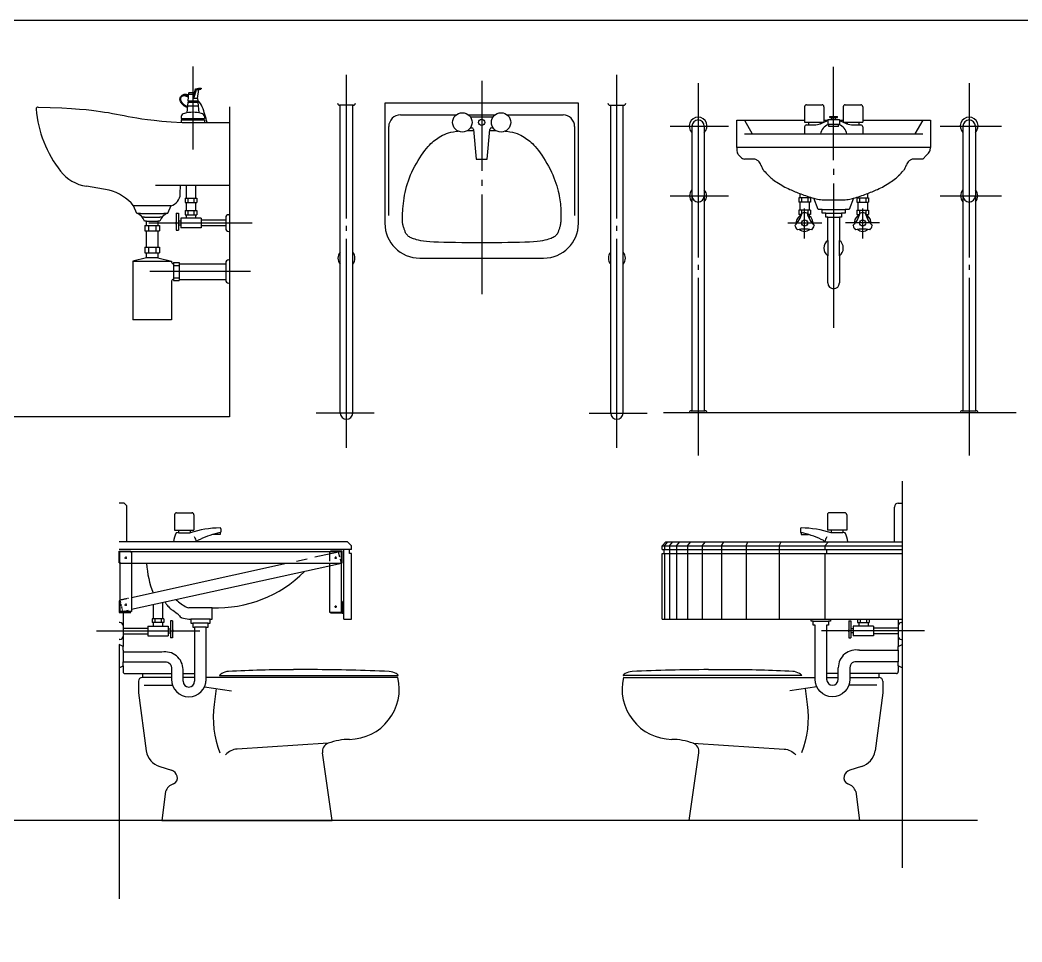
# Model space of a CAD drawing. Header units: inches. Extents: x -1249499 to 290957, y -589671 to 1013543.
# Drawn here: x -1179235 to -1176648, y 301342 to 303723 of the extents above; entities that cross this region are included whole.
import ezdxf

# ---------------------------------------------------------------- set-up
doc = ezdxf.new("R2010")
doc.units = ezdxf.units.IN
doc.header["$MEASUREMENT"] = 0
doc.linetypes.add('HIDDEN', pattern=[2, 1, -1])
doc.layers.add('1BATH', color=1, linetype='Continuous')

msp = doc.modelspace()

# ---------------------------------------------------------------- linework, layer by layer
at = {"layer": '1BATH'}
for p, q in [((-1178788.9, 303602.8), (-1178788.9, 303388.8)), ((-1177134.1, 303361), (-1177134.1, 303601.9)), ((-1178392.2, 303210.7), (-1178392.2, 303581.8)), ((-1177693.9, 303210.7), (-1177693.9, 303581.8)), ((-1178786.8, 303527.6), (-1178782, 303545.2)), ((-1178782, 303545.2), (-1178774.1, 303547.4)), ((-1178779.9, 303543.8), (-1178774.1, 303545.4)), ((-1178774.1, 303547.4), (-1178774.1, 303545.4)), ((-1178773.3, 303543.8), (-1178768.6, 303545)), ((-1178767.4, 303547.4), (-1178767.4, 303545.4)), ((-1178043, 303566.2), (-1178043, 303334)), ((-1177484.1, 303559.9), (-1177484.1, 303110)), ((-1176784.1, 303559.9), (-1176784.1, 303110)), ((-1178815.9, 303529.4), (-1178817.1, 303528.6)), ((-1178800.1, 303534.1), (-1178801.8, 303514.1)), ((-1178800.3, 303531.9), (-1178785.6, 303531.9)), ((-1178798.1, 303535.9), (-1178784.5, 303535.9)), ((-1178786.8, 303527.6), (-1178786.2, 303520.8)), ((-1178786.2, 303520.8), (-1178779.9, 303543.8)), ((-1178776.6, 303520.8), (-1178786.2, 303520.8)), ((-1178776.6, 303520.8), (-1178773.3, 303543.8)), ((-1178776.6, 303520.8), (-1178776.1, 303514.2)), ((-1179188.5, 303498.5), (-1179157.5, 303497.3)), ((-1179157.5, 303497.3), (-1179127.1, 303496)), ((-1179127.1, 303496), (-1179102.1, 303494.6)), ((-1179102.1, 303494.6), (-1179081.5, 303493.2)), ((-1179081.5, 303493.2), (-1179064.6, 303491.8)), ((-1178802, 303511.4), (-1178804.4, 303483.4)), ((-1178802.8, 303501.9), (-1178775, 303501.9)), ((-1178802, 303511.4), (-1178775.9, 303511.4)), ((-1178801.8, 303514.2), (-1178776.1, 303514.2)), ((-1178800.9, 303514.2), (-1178801.1, 303511.4)), ((-1178776.9, 303514.2), (-1178776.7, 303511.4)), ((-1178775.9, 303511.4), (-1178773.5, 303483.4)), ((-1178694, 303498.7), (-1178694, 302698.7)), ((-1178374.2, 303503.1), (-1178410.2, 303503.1)), ((-1178408.2, 302708.1), (-1178408.2, 303503.1)), ((-1178376.2, 302708.1), (-1178376.2, 303503.1)), ((-1177711.9, 303503.1), (-1177675.9, 303503.1)), ((-1177709.9, 302708.1), (-1177709.9, 303503.1)), ((-1177677.9, 302708.1), (-1177677.9, 303503.1)), ((-1177209.1, 303499.2), (-1177209.1, 303459.1)), ((-1177159.1, 303499.2), (-1177159.1, 303459.1)), ((-1177109.1, 303499.2), (-1177109.1, 303459.1)), ((-1177059.1, 303499.2), (-1177059.1, 303459.1)), ((-1179064.6, 303491.8), (-1179050.5, 303490.4)), ((-1179050.5, 303490.4), (-1179038.4, 303488.9)), ((-1179038.4, 303488.9), (-1179027.5, 303487.3)), ((-1179027.5, 303487.3), (-1179017, 303485.6)), ((-1179017, 303485.6), (-1179006.7, 303483.9)), ((-1179006.7, 303483.9), (-1178996.6, 303482.1)), ((-1178996.6, 303482.1), (-1178986.5, 303480.2)), ((-1178986.5, 303480.2), (-1178976.4, 303478.3)), ((-1178976.4, 303478.3), (-1178966.1, 303476.3)), ((-1178966.1, 303476.3), (-1178955.6, 303474.3)), ((-1178955.6, 303474.3), (-1178944.7, 303472.3)), ((-1178944.7, 303472.3), (-1178933.2, 303470.2)), ((-1178933.2, 303470.2), (-1178920.6, 303468.2)), ((-1178920.6, 303468.2), (-1178906.1, 303466.2)), ((-1178818.9, 303473.8), (-1178818.9, 303468.6)), ((-1178818.9, 303468.6), (-1178758.9, 303468.6)), ((-1178817.1, 303468.6), (-1178817.1, 303465.2)), ((-1178760.7, 303468.6), (-1178760.7, 303465.2)), ((-1178758.9, 303473.8), (-1178758.9, 303468.6)), ((-1178077.1, 303478.1), (-1178008.9, 303478.1)), ((-1178072.3, 303472.8), (-1178013.7, 303472.8)), ((-1177144.1, 303471.2), (-1177144.1, 303474.2)), ((-1177144.1, 303474.2), (-1177124.1, 303474.2)), ((-1177144.1, 303471.2), (-1177124.1, 303471.2)), ((-1177139.1, 303465.2), (-1177139.1, 303471.2)), ((-1177129.1, 303465.2), (-1177129.1, 303471.2)), ((-1177124.1, 303471.2), (-1177124.1, 303474.2)), ((-1178906.1, 303466.2), (-1178889.2, 303464.2)), ((-1178889.2, 303464.2), (-1178869.1, 303462.3)), ((-1178869.1, 303462.3), (-1178845.1, 303460.6)), ((-1178845.1, 303460.6), (-1178816.6, 303458.9)), ((-1178818.9, 303465.2), (-1178758.9, 303465.2)), ((-1178818.9, 303465.2), (-1178818.9, 303459.1)), ((-1178816.6, 303458.9), (-1178811.6, 303458.7)), ((-1178811.6, 303458.7), (-1178694, 303458.7)), ((-1178758.9, 303465.2), (-1178758.9, 303458.7)), ((-1178072.3, 303444.8), (-1178069.2, 303444.8)), ((-1178016.8, 303444.8), (-1178013.7, 303444.8)), ((-1177555.9, 303449.1), (-1177405.7, 303449.1)), ((-1177500.1, 303449.1), (-1177500.1, 302714.1)), ((-1177468.1, 303449.1), (-1177468.1, 302714.1)), ((-1177209.1, 303447.2), (-1177209.1, 303429.1)), ((-1177199.1, 303459.1), (-1177199.1, 303452.2)), ((-1177169.1, 303459.1), (-1177169.1, 303454.8)), ((-1177148.9, 303465), (-1177148.9, 303455)), ((-1177120.8, 303465.2), (-1177147.4, 303465.2)), ((-1177121.2, 303453), (-1177146.9, 303453)), ((-1177146.4, 303448), (-1177146.4, 303453)), ((-1177121.8, 303448), (-1177146.4, 303448)), ((-1177121.8, 303448), (-1177121.8, 303453)), ((-1177119.2, 303465), (-1177119.2, 303455)), ((-1177099.1, 303459.1), (-1177099.1, 303454.8)), ((-1177069.1, 303459.1), (-1177069.1, 303452.2)), ((-1177059.1, 303447.2), (-1177059.1, 303429.1)), ((-1176859.2, 303449.1), (-1176700.4, 303449.1)), ((-1176800.1, 303449.1), (-1176800.1, 302714.1)), ((-1176768.1, 303449.1), (-1176768.1, 302714.1)), ((-1178163.6, 303413), (-1178160, 303415.5)), ((-1178160, 303415.5), (-1178156.3, 303418.1)), ((-1178156.3, 303418.1), (-1178152.5, 303420.6)), ((-1178152.5, 303420.6), (-1178148.4, 303423)), ((-1178148.4, 303423), (-1178144.1, 303425.4)), ((-1178144.1, 303425.4), (-1178139.4, 303427.6)), ((-1178139.4, 303427.6), (-1178134.2, 303429.7)), ((-1178134.2, 303429.7), (-1178128.6, 303431.7)), ((-1178128.6, 303431.7), (-1178122.4, 303433.3)), ((-1178122.4, 303433.3), (-1178115.5, 303434.7)), ((-1178115.5, 303434.7), (-1178108, 303435.8)), ((-1178108, 303435.8), (-1178103.8, 303436.2)), ((-1178079.6, 303437.7), (-1178072.6, 303437.9)), ((-1178072.6, 303437.9), (-1178064, 303438)), ((-1178064.2, 303440.2), (-1178057, 303363.8)), ((-1178029, 303363.8), (-1178021.8, 303440.2)), ((-1178022, 303438), (-1178013.4, 303437.9)), ((-1178013.4, 303437.9), (-1178006.5, 303437.7)), ((-1177982.2, 303436.2), (-1177978, 303435.8)), ((-1177978, 303435.8), (-1177970.5, 303434.7)), ((-1177970.5, 303434.7), (-1177963.7, 303433.3)), ((-1177963.7, 303433.3), (-1177957.4, 303431.7)), ((-1177957.4, 303431.7), (-1177951.8, 303429.7)), ((-1177951.8, 303429.7), (-1177946.6, 303427.6)), ((-1177946.6, 303427.6), (-1177941.9, 303425.4)), ((-1177941.9, 303425.4), (-1177937.6, 303423)), ((-1177937.6, 303423), (-1177933.5, 303420.6)), ((-1177933.5, 303420.6), (-1177929.7, 303418.1)), ((-1177929.7, 303418.1), (-1177926, 303415.5)), ((-1177926, 303415.5), (-1177922.4, 303413)), ((-1178170.6, 303407.2), (-1178167.1, 303410.2)), ((-1178167.1, 303410.2), (-1178163.6, 303413)), ((-1177922.4, 303413), (-1177918.9, 303410.2)), ((-1177918.9, 303410.2), (-1177915.4, 303407.2)), ((-1177915.4, 303407.2), (-1177911.9, 303403.9)), ((-1177911.9, 303403.9), (-1177908.2, 303400.2)), ((-1177908.2, 303400.2), (-1177904.5, 303396.1)), ((-1178057, 303363.8), (-1178029, 303363.8)), ((-1177134.1, 303338.5), (-1177134.1, 303323.5)), ((-1179005.1, 303284.1), (-1179063.8, 303294.1)), ((-1178885.6, 303296.5), (-1178694, 303296.5)), ((-1178821.5, 303273.9), (-1178820.9, 303296.5)), ((-1178806.2, 303296.5), (-1178806.2, 303263.4)), ((-1178781.9, 303296.5), (-1178781.9, 303263.4)), ((-1178043, 303310), (-1178043, 303295)), ((-1177134.1, 303301), (-1177134.1, 302927.8)), ((-1178809, 303263.4), (-1178779, 303263.4)), ((-1178809, 303263.4), (-1178809, 303252)), ((-1178802.1, 303263.4), (-1178802.1, 303252)), ((-1178786, 303263.4), (-1178786, 303252)), ((-1178779, 303263.4), (-1178779, 303252)), ((-1178043, 303272.6), (-1178043, 303015.1)), ((-1177555.9, 303269.1), (-1177405.7, 303269.1)), ((-1177194.1, 303263.7), (-1177224.1, 303263.7)), ((-1177224.1, 303263.7), (-1177224.1, 303252.4)), ((-1177221.2, 303274.9), (-1177221.2, 303263.7)), ((-1177217.1, 303263.7), (-1177217.1, 303252.4)), ((-1177201, 303263.7), (-1177201, 303252.4)), ((-1177196.9, 303266.3), (-1177196.9, 303263.7)), ((-1177194.1, 303263.7), (-1177194.1, 303252.4)), ((-1177074.1, 303263.7), (-1177044.1, 303263.7)), ((-1177074.1, 303263.7), (-1177074.1, 303252.4)), ((-1177071.2, 303266.3), (-1177071.2, 303263.7)), ((-1177067.1, 303263.7), (-1177067.1, 303252.4)), ((-1177051, 303263.7), (-1177051, 303252.4)), ((-1177046.9, 303274.9), (-1177046.9, 303263.7)), ((-1177044.1, 303263.7), (-1177044.1, 303252.4)), ((-1176859.2, 303269.1), (-1176700.4, 303269.1)), ((-1178846, 303243.7), (-1178942, 303243.7)), ((-1178809, 303252), (-1178779, 303252)), ((-1178806.2, 303252), (-1178806.2, 303231.5)), ((-1178781.9, 303252), (-1178781.9, 303231.5)), ((-1177194.1, 303252.4), (-1177224.1, 303252.4)), ((-1177221.2, 303252.4), (-1177221.2, 303231.9)), ((-1177209.1, 303159), (-1177209.1, 303236.5)), ((-1177196.9, 303252.4), (-1177196.9, 303231.9)), ((-1177074.1, 303252.4), (-1177044.1, 303252.4)), ((-1177071.2, 303252.4), (-1177071.2, 303231.9)), ((-1177059.1, 303159), (-1177059.1, 303236.5)), ((-1177046.9, 303252.4), (-1177046.9, 303231.9)), ((-1178832, 303224.6), (-1178826.2, 303224.6)), ((-1178832, 303224.6), (-1178832, 303180.6)), ((-1178826.2, 303224.6), (-1178826.2, 303180.6)), ((-1178767.9, 303211.2), (-1178820.2, 303211.2)), ((-1178820.2, 303211.2), (-1178820.2, 303186.2)), ((-1178809, 303231.5), (-1178779, 303231.5)), ((-1178809, 303231.5), (-1178809, 303220.2)), ((-1178809, 303220.2), (-1178779, 303220.2)), ((-1178806.2, 303220.2), (-1178806.2, 303211.2)), ((-1178802.1, 303231.5), (-1178802.1, 303220.2)), ((-1178786, 303231.5), (-1178786, 303220.2)), ((-1178781.9, 303220.2), (-1178781.9, 303211.2)), ((-1178779, 303231.5), (-1178779, 303220.2)), ((-1178767.9, 303211.2), (-1178767.9, 303186.2)), ((-1178704, 303212.4), (-1178704, 303185)), ((-1178696, 303220.4), (-1178694, 303220.4)), ((-1177194.1, 303231.9), (-1177224.1, 303231.9)), ((-1177224.1, 303231.9), (-1177224.1, 303220.6)), ((-1177216.7, 303220.6), (-1177224.1, 303220.6)), ((-1177221.2, 303220.6), (-1177221.2, 303209.9)), ((-1177217.1, 303231.9), (-1177217.1, 303220.6)), ((-1177194.1, 303220.6), (-1177201.5, 303220.6)), ((-1177201, 303231.9), (-1177201, 303220.6)), ((-1177196.9, 303220.6), (-1177196.9, 303209.9)), ((-1177194.1, 303231.9), (-1177194.1, 303220.6)), ((-1177074.1, 303231.9), (-1177074.1, 303220.6)), ((-1177074.1, 303231.9), (-1177044.1, 303231.9)), ((-1177074.1, 303220.6), (-1177066.7, 303220.6)), ((-1177071.2, 303220.6), (-1177071.2, 303209.9)), ((-1177067.1, 303231.9), (-1177067.1, 303220.6)), ((-1177051.5, 303220.6), (-1177044.1, 303220.6)), ((-1177051, 303231.9), (-1177051, 303220.6)), ((-1177046.9, 303220.6), (-1177046.9, 303209.9)), ((-1177044.1, 303231.9), (-1177044.1, 303220.6)), ((-1178913.1, 303192.3), (-1178913.1, 303178.3)), ((-1178903.9, 303192.3), (-1178903.9, 303178.3)), ((-1178635.9, 303198.7), (-1178902.7, 303198.7)), ((-1178884.2, 303192.3), (-1178884.2, 303178.3)), ((-1178875, 303192.3), (-1178875, 303178.3)), ((-1178833, 303201.2), (-1178833, 303196.2)), ((-1178832, 303201.2), (-1178833, 303201.2)), ((-1178832, 303196.2), (-1178833, 303196.2)), ((-1178820.2, 303203.7), (-1178826.2, 303203.7)), ((-1178820.2, 303193.7), (-1178826.2, 303193.7)), ((-1178767.9, 303186.2), (-1178820.2, 303186.2)), ((-1178704, 303206.2), (-1178767.9, 303206.2)), ((-1178704, 303191.2), (-1178767.9, 303191.2)), ((-1178392.2, 303178.4), (-1178392.2, 303191.3)), ((-1177693.9, 303178.4), (-1177693.9, 303191.3)), ((-1177252.3, 303199.1), (-1177164.6, 303199.1)), ((-1177015.8, 303199.1), (-1177103.5, 303199.1)), ((-1178832, 303180.6), (-1178826.2, 303180.6)), ((-1178696, 303177), (-1178694, 303177)), ((-1178392.2, 302618.5), (-1178392.2, 303158.4)), ((-1177693.9, 302618.5), (-1177693.9, 303158.4)), ((-1178913.1, 303136.2), (-1178913.1, 303122.2)), ((-1178903.9, 303136.2), (-1178903.9, 303122.2)), ((-1178884.2, 303136.2), (-1178884.2, 303122.2)), ((-1178875, 303136.2), (-1178875, 303122.2)), ((-1178909, 303108.7), (-1178944, 303100.1)), ((-1178879, 303108.7), (-1178909, 303108.7)), ((-1178879, 303108.7), (-1178844, 303100.1)), ((-1178944, 303100.1), (-1178844, 303100.1)), ((-1178944, 303100.1), (-1178944, 302948.7)), ((-1178844, 303100.1), (-1178844, 303098.4)), ((-1178839, 303096.7), (-1178839, 303050.2)), ((-1178839, 303096.7), (-1178824, 303096.7)), ((-1178839, 303089.3), (-1178824, 303089.3)), ((-1178824, 303096.7), (-1178824, 303050.2)), ((-1178824, 303093.4), (-1178704, 303093.4)), ((-1178704, 303095.4), (-1178704, 303051.4)), ((-1178696, 303103.4), (-1178694, 303103.4)), ((-1177484.1, 303090.5), (-1177484.1, 303077.6)), ((-1176784.1, 303090.5), (-1176784.1, 303077.6)), ((-1178639.9, 303073.4), (-1178900.4, 303073.4)), ((-1178839, 303057.6), (-1178824, 303057.6)), ((-1178824, 303053.4), (-1178704, 303053.4)), ((-1177484.1, 303057.6), (-1177484.1, 302598.2)), ((-1176784.1, 303057.6), (-1176784.1, 302598.2)), ((-1178844, 303048.4), (-1178844, 302948.7)), ((-1178839, 303050.2), (-1178824, 303050.2)), ((-1178696, 303043.4), (-1178694, 303043.4)), ((-1178844, 302948.7), (-1178944, 302948.7)), ((-1178694, 302698.7), (-1180667.4, 302698.7)), ((-1178320.3, 302708.1), (-1178470.6, 302708.1)), ((-1177765.7, 302708.1), (-1177615.4, 302708.1)), ((-1177573.6, 302709.1), (-1176662.4, 302709.1)), ((-1177502.1, 302714.1), (-1177466.1, 302714.1)), ((-1176802.1, 302714.1), (-1176766.1, 302714.1)), ((-1176957.1, 302532.2), (-1176957.1, 301533.9)), ((-1178966.3, 302475.4), (-1178979.3, 302475.4)), ((-1178959.3, 302468.4), (-1178966.3, 302475.4)), ((-1178959.3, 302375.4), (-1178959.3, 302468.4)), ((-1176977.1, 302375.4), (-1176977.1, 302465.4)), ((-1176967.1, 302475.4), (-1176957.1, 302475.4)), ((-1178836.3, 302445.5), (-1178836.3, 302405.4)), ((-1178786.3, 302445.5), (-1178786.3, 302405.4)), ((-1177150.1, 302445.5), (-1177150.1, 302405.4)), ((-1177100.1, 302445.5), (-1177100.1, 302405.4)), ((-1178716.6, 302409.5), (-1178716.6, 302401.2)), ((-1177219.8, 302409.5), (-1177219.8, 302401.2)), ((-1178826.3, 302405.4), (-1178826.3, 302398.5)), ((-1178796.3, 302405.4), (-1178796.3, 302398.5)), ((-1178718.3, 302394.3), (-1178737.8, 302394.3)), ((-1178718.3, 302399.3), (-1178718.3, 302394.3)), ((-1177218.1, 302399.3), (-1177218.1, 302394.3)), ((-1177218.1, 302394.3), (-1177198.6, 302394.3)), ((-1177140.1, 302405.4), (-1177140.1, 302398.5)), ((-1177110.1, 302405.4), (-1177110.1, 302398.5)), ((-1178389.3, 302375.4), (-1178979.3, 302375.4)), ((-1178379.3, 302355.4), (-1178979.3, 302355.4)), ((-1178399.3, 302175.4), (-1178399.3, 302355.4)), ((-1178389.3, 302375.4), (-1178379.3, 302365.4)), ((-1178384.3, 302345.4), (-1178384.3, 302355.4)), ((-1178379.3, 302355.4), (-1178379.3, 302365.4)), ((-1177567.1, 302375.4), (-1177577.1, 302365.4)), ((-1177577.1, 302365.4), (-1176957.1, 302365.4)), ((-1177577.1, 302355.4), (-1177577.1, 302365.4)), ((-1177577.1, 302355.4), (-1176957.1, 302355.4)), ((-1177572.1, 302345.4), (-1177572.1, 302355.4)), ((-1177570.5, 302365.4), (-1177561.9, 302375.4)), ((-1177570.5, 302365.4), (-1177570.5, 302355.4)), ((-1177567.1, 302375.4), (-1176957.1, 302375.4)), ((-1177557.9, 302365.4), (-1177549.3, 302375.4)), ((-1177557.9, 302365.4), (-1177557.9, 302175.4)), ((-1177539.5, 302365.4), (-1177531, 302375.4)), ((-1177539.5, 302365.4), (-1177539.5, 302175.4)), ((-1177511.2, 302365.4), (-1177502.6, 302375.4)), ((-1177511.2, 302365.4), (-1177511.2, 302175.4)), ((-1177473.8, 302365.4), (-1177465, 302375.4)), ((-1177473.8, 302365.4), (-1177473.8, 302175.4)), ((-1177423.5, 302365.4), (-1177417.9, 302375.4)), ((-1177423.5, 302365.4), (-1177423.5, 302175.4)), ((-1177360.1, 302365.4), (-1177355.5, 302375.4)), ((-1177360.1, 302365.4), (-1177360.1, 302175.4)), ((-1177274.5, 302365.4), (-1177269.7, 302375.4)), ((-1177274.5, 302365.4), (-1177274.5, 302175.4)), ((-1177147.1, 302375.4), (-1177157.1, 302365.4)), ((-1177157.1, 302365.4), (-1177157.1, 302355.4)), ((-1177152.1, 302355.4), (-1177152.1, 302345.4)), ((-1178979.3, 302351.4), (-1178979.3, 302321.4)), ((-1178979.3, 302321.4), (-1178979.3, 302351.4)), ((-1178979.3, 302351.4), (-1178949.3, 302351.4)), ((-1178405.3, 302349.4), (-1178977.3, 302349.4)), ((-1178977.3, 302323.2), (-1178977.3, 302349.4)), ((-1178965.4, 302334.4), (-1178959.1, 302334.4)), ((-1178962.3, 302337.5), (-1178962.3, 302331.2)), ((-1178947.3, 302349.4), (-1178947.3, 302195.3)), ((-1178493.8, 302331), (-1178521.6, 302324.9)), ((-1178412.4, 302348.9), (-1178473.5, 302335.5)), ((-1178435.3, 302325.7), (-1178435.3, 302349.4)), ((-1178403.3, 302351.4), (-1178433.3, 302351.4)), ((-1178423.4, 302334.4), (-1178417.1, 302334.4)), ((-1178420.3, 302337.5), (-1178420.3, 302331.2)), ((-1178409.1, 302335.5), (-1178412.4, 302348.9)), ((-1178405.3, 302319.8), (-1178408, 302331)), ((-1178405.3, 302193.3), (-1178405.3, 302349.4)), ((-1178403.3, 302321.4), (-1178403.3, 302351.4)), ((-1178379.3, 302345.4), (-1178384.3, 302345.4)), ((-1178379.3, 302175.4), (-1178379.3, 302345.4)), ((-1177577.1, 302175.4), (-1177577.1, 302345.4)), ((-1177577.1, 302345.4), (-1176957.1, 302345.4)), ((-1177570.5, 302345.4), (-1177570.5, 302175.4)), ((-1177157.1, 302345.4), (-1177157.1, 302175.4)), ((-1178977.3, 302323.2), (-1178977.3, 302224.6)), ((-1178405.3, 302319.4), (-1178977.3, 302319.4)), ((-1178405.3, 302319.8), (-1178947.3, 302200.5)), ((-1178546.7, 302319.4), (-1178947.3, 302231.2)), ((-1178435.3, 302193.3), (-1178435.3, 302319.4)), ((-1178979.3, 302223.3), (-1178979.3, 302193.3)), ((-1178979.3, 302223.3), (-1178979.3, 302193.3)), ((-1178977.3, 302221.4), (-1178977.3, 302195.3)), ((-1178965.4, 302212.9), (-1178959.1, 302212.9)), ((-1178962.3, 302216.1), (-1178962.3, 302209.8)), ((-1178891.4, 302212.8), (-1178891.4, 302176.9)), ((-1178867.1, 302218.2), (-1178867.1, 302176.9)), ((-1178840.8, 302198.8), (-1178829.3, 302190.4)), ((-1178423.4, 302208.3), (-1178417.1, 302208.3)), ((-1178420.3, 302211.4), (-1178420.3, 302205.1)), ((-1178403.3, 302221.3), (-1178403.3, 302191.3)), ((-1178979.3, 302193.3), (-1178949.3, 302193.3)), ((-1178947.3, 302195.3), (-1178977.3, 302195.3)), ((-1178969.3, 302193.3), (-1178969.3, 302105.4)), ((-1178894.3, 302176.9), (-1178894.3, 302166.9)), ((-1178864.3, 302176.9), (-1178894.3, 302176.9)), ((-1178887.3, 302176.9), (-1178887.3, 302166.9)), ((-1178871.2, 302176.9), (-1178871.2, 302166.9)), ((-1178864.3, 302176.9), (-1178864.3, 302166.9)), ((-1178405.3, 302193.3), (-1178435.3, 302193.3)), ((-1178403.3, 302191.3), (-1178433.3, 302191.3)), ((-1178403.3, 302191.3), (-1178399.3, 302191.3)), ((-1178399.3, 302175.4), (-1178379.3, 302175.4)), ((-1177577.1, 302175.4), (-1176957.1, 302175.4)), ((-1177192.1, 302170.4), (-1177192.1, 302175.4)), ((-1177142.1, 302175.4), (-1177142.1, 302170.4)), ((-1177072.1, 302175.4), (-1177072.1, 302166.9)), ((-1177065.2, 302175.4), (-1177065.2, 302166.9)), ((-1177049.1, 302175.4), (-1177049.1, 302166.9)), ((-1177042.1, 302175.4), (-1177042.1, 302166.9)), ((-1176967.1, 302175.4), (-1176967.1, 302105.4)), ((-1178977.3, 302167.1), (-1178979.3, 302167.1)), ((-1178969.3, 302152.9), (-1178905.4, 302152.9)), ((-1178905.4, 302157.9), (-1178853.1, 302157.9)), ((-1178905.4, 302157.9), (-1178905.4, 302132.9)), ((-1178864.3, 302166.9), (-1178894.3, 302166.9)), ((-1178891.4, 302166.9), (-1178891.4, 302157.9)), ((-1178867.1, 302166.9), (-1178867.1, 302157.9)), ((-1178853.1, 302157.9), (-1178853.1, 302132.9)), ((-1178853.1, 302150.4), (-1178847.1, 302150.4)), ((-1178847.1, 302171.3), (-1178847.1, 302127.2)), ((-1178841.3, 302171.3), (-1178847.1, 302171.3)), ((-1178841.3, 302171.3), (-1178841.3, 302127.2)), ((-1178841.3, 302147.9), (-1178840.3, 302147.9)), ((-1178840.3, 302147.9), (-1178840.3, 302142.9)), ((-1177187.1, 302170.4), (-1177192.1, 302170.4)), ((-1177187.1, 302160.4), (-1177187.1, 302170.4)), ((-1177187.1, 302170.4), (-1177147.1, 302170.4)), ((-1177182.1, 302160.4), (-1177187.1, 302160.4)), ((-1177182.1, 302025.4), (-1177182.1, 302160.4)), ((-1177152.1, 302160.4), (-1177152.1, 302020.4)), ((-1177147.1, 302160.4), (-1177152.1, 302160.4)), ((-1177147.1, 302170.4), (-1177147.1, 302160.4)), ((-1177142.1, 302170.4), (-1177147.1, 302170.4)), ((-1177096.1, 302147.9), (-1177096.1, 302142.9)), ((-1177095.1, 302147.9), (-1177096.1, 302147.9)), ((-1177095.1, 302171.3), (-1177089.3, 302171.3)), ((-1177095.1, 302171.3), (-1177095.1, 302127.2)), ((-1177089.3, 302171.3), (-1177089.3, 302127.2)), ((-1177083.3, 302150.4), (-1177089.3, 302150.4)), ((-1177083.3, 302157.9), (-1177083.3, 302132.9)), ((-1177031, 302157.9), (-1177083.3, 302157.9)), ((-1177072.1, 302166.9), (-1177042.1, 302166.9)), ((-1177069.3, 302166.9), (-1177069.3, 302157.9)), ((-1177045, 302166.9), (-1177045, 302157.9)), ((-1177031, 302157.9), (-1177031, 302132.9)), ((-1176967.1, 302152.9), (-1177031, 302152.9)), ((-1176959.1, 302167.1), (-1176957.1, 302167.1)), ((-1179037.4, 302145.4), (-1178770.6, 302145.4)), ((-1178977.3, 302123.6), (-1178979.3, 302123.6)), ((-1178969.3, 302137.9), (-1178905.4, 302137.9)), ((-1178905.4, 302132.9), (-1178853.1, 302132.9)), ((-1178853.1, 302140.4), (-1178847.1, 302140.4)), ((-1178841.3, 302127.2), (-1178847.1, 302127.2)), ((-1178841.3, 302142.9), (-1178840.3, 302142.9)), ((-1176899, 302145.4), (-1177165.8, 302145.4)), ((-1177095.1, 302142.9), (-1177096.1, 302142.9)), ((-1177095.1, 302127.2), (-1177089.3, 302127.2)), ((-1177083.3, 302140.4), (-1177089.3, 302140.4)), ((-1177031, 302132.9), (-1177083.3, 302132.9)), ((-1176967.1, 302137.9), (-1177031, 302137.9)), ((-1176959.1, 302123.6), (-1176957.1, 302123.6)), ((-1178979.3, 302110.4), (-1178979.3, 302050.4)), ((-1178969.3, 302105.4), (-1178979.3, 302110.4)), ((-1178969.3, 302095.4), (-1178969.3, 302105.4)), ((-1178969.3, 302095.4), (-1178969.3, 302065.4)), ((-1177067.1, 302095.4), (-1176967.1, 302095.4)), ((-1176967.1, 302105.4), (-1176957.1, 302110.4)), ((-1176967.1, 302095.4), (-1176967.1, 302105.4)), ((-1176967.1, 302095.4), (-1176967.1, 302065.4)), ((-1176957.1, 302110.4), (-1176957.1, 302050.4)), ((-1178979.3, 302050.4), (-1178969.3, 302055.4)), ((-1178979.3, 302050.4), (-1178979.3, 301453.6)), ((-1178969.3, 302055.4), (-1178969.3, 302040.4)), ((-1178479.3, 302045.4), (-1178529.3, 302045.4)), ((-1177457.1, 302045.4), (-1177407.1, 302045.4)), ((-1177122.1, 302020.4), (-1177122.1, 302050.4)), ((-1176967.1, 302055.4), (-1176967.1, 302040.4)), ((-1176957.1, 302050.4), (-1176967.1, 302055.4)), ((-1178964.3, 302035.4), (-1178919.3, 302035.4)), ((-1178919.3, 302035.4), (-1178844.3, 302035.4)), ((-1178919.3, 302035.4), (-1178919.3, 302025.4)), ((-1178814.3, 302035.4), (-1178784.3, 302035.4)), ((-1178259.3, 302025.4), (-1178754.3, 302025.4)), ((-1178719.3, 302030.4), (-1178514.3, 302030.4)), ((-1178514.3, 302030.4), (-1178259.3, 302030.4)), ((-1177422.1, 302030.4), (-1177677.1, 302030.4)), ((-1177677.1, 302025.4), (-1177182.1, 302025.4)), ((-1177217.1, 302030.4), (-1177422.1, 302030.4)), ((-1177122.1, 302035.4), (-1177152.1, 302035.4)), ((-1177017.1, 302035.4), (-1177092.1, 302035.4)), ((-1176972.1, 302035.4), (-1177017.1, 302035.4)), ((-1177017.1, 302035.4), (-1177017.1, 302025.4)), ((-1178929.3, 302015.4), (-1178929.3, 301985.4)), ((-1177007.1, 302015.4), (-1177007.1, 301985.4)), ((-1178929.3, 301985.4), (-1178909.3, 301835.4)), ((-1177007.1, 301985.4), (-1177027.1, 301835.4)), ((-1178429.3, 301655.4), (-1178454.3, 301830.4)), ((-1177507.1, 301655.4), (-1177482.1, 301830.4)), ((-1178874.3, 301795.4), (-1178844.3, 301785.4)), ((-1177062.1, 301795.4), (-1177092.1, 301785.4)), ((-1178859.3, 301730.4), (-1178869.3, 301655.4)), ((-1177077.1, 301730.4), (-1177067.1, 301655.4)), ((-1176762.5, 301655.4), (-1182846.3, 301655.4)), ((-1178869.3, 301655.4), (-1178429.3, 301655.4)), ((-1177067.1, 301655.4), (-1177507.1, 301655.4))]:
    msp.add_line(p, q, dxfattribs=at)
at = {"layer": '1BATH', "color": 1}
for p, q in [((-1177793, 303508.1), (-1178293, 303508.1)), ((-1178293, 303508.1), (-1178293, 303198.1)), ((-1177793, 303198.1), (-1177793, 303508.1)), ((-1177204.1, 303504.2), (-1177164.1, 303504.2)), ((-1177104.1, 303504.2), (-1177064.1, 303504.2)), ((-1178253, 303478.1), (-1178108.9, 303478.1)), ((-1177977.1, 303478.1), (-1177833, 303478.1)), ((-1178283, 303218.1), (-1178283, 303448.1)), ((-1177803, 303448.1), (-1177803, 303218.1)), ((-1177384.1, 303394.1), (-1177384.1, 303464.1)), ((-1177384.1, 303464.1), (-1177209.1, 303464.1)), ((-1177364.1, 303464.1), (-1177344.1, 303429.1)), ((-1177209.1, 303459.1), (-1177159.1, 303459.1)), ((-1177204.1, 303452.2), (-1177180, 303452.2)), ((-1177159.1, 303464.1), (-1177150.6, 303464.1)), ((-1177117.5, 303464.1), (-1177109.1, 303464.1)), ((-1177109.1, 303459.1), (-1177059.1, 303459.1)), ((-1177088.2, 303452.2), (-1177064.1, 303452.2)), ((-1177059.1, 303464.1), (-1176884.1, 303464.1)), ((-1176904.1, 303464.1), (-1176924.1, 303429.1)), ((-1176884.1, 303464.1), (-1176884.1, 303394.1)), ((-1177364.1, 303429.1), (-1176904.1, 303429.1)), ((-1178189.7, 303386.1), (-1178185.5, 303391.4)), ((-1178185.5, 303391.4), (-1178181.6, 303396.1)), ((-1178181.6, 303396.1), (-1178177.8, 303400.2)), ((-1178177.8, 303400.2), (-1178174.2, 303403.9)), ((-1178174.2, 303403.9), (-1178170.6, 303407.2)), ((-1177904.5, 303396.1), (-1177900.5, 303391.4)), ((-1177900.5, 303391.4), (-1177896.3, 303386.1)), ((-1176884.1, 303394.1), (-1177384.1, 303394.1)), ((-1178207.3, 303360.2), (-1178202.9, 303367.2)), ((-1178202.9, 303367.2), (-1178198.4, 303373.9)), ((-1178198.4, 303373.9), (-1178194, 303380.2)), ((-1178194, 303380.2), (-1178189.7, 303386.1)), ((-1177896.3, 303386.1), (-1177892, 303380.2)), ((-1177892, 303380.2), (-1177887.6, 303373.9)), ((-1177887.6, 303373.9), (-1177883.1, 303367.2)), ((-1177883.1, 303367.2), (-1177878.7, 303360.2)), ((-1177349.1, 303364.1), (-1177364.1, 303364.1)), ((-1177339.1, 303364.1), (-1177349.1, 303364.1)), ((-1176919.1, 303364.1), (-1176929.1, 303364.1)), ((-1176904.1, 303364.1), (-1176919.1, 303364.1)), ((-1176894.1, 303374.1), (-1176904.1, 303364.1)), ((-1176889.1, 303379.1), (-1176894.1, 303374.1)), ((-1178223.3, 303330.6), (-1178219.7, 303338.1)), ((-1178219.7, 303338.1), (-1178215.8, 303345.5)), ((-1178215.8, 303345.5), (-1178211.6, 303353)), ((-1178211.6, 303353), (-1178207.3, 303360.2)), ((-1177878.7, 303360.2), (-1177874.4, 303353)), ((-1177874.4, 303353), (-1177870.2, 303345.5)), ((-1177870.2, 303345.5), (-1177866.3, 303338.1)), ((-1177866.3, 303338.1), (-1177862.7, 303330.6)), ((-1178232.3, 303308.1), (-1178229.6, 303315.6)), ((-1178229.6, 303315.6), (-1178226.6, 303323.1)), ((-1178226.6, 303323.1), (-1178223.3, 303330.6)), ((-1177862.7, 303330.6), (-1177859.4, 303323.1)), ((-1177859.4, 303323.1), (-1177856.4, 303315.7)), ((-1177856.4, 303315.7), (-1177853.7, 303308.5)), ((-1178238.8, 303285.6), (-1178236.9, 303293.1)), ((-1178236.9, 303293.1), (-1178234.7, 303300.6)), ((-1178234.7, 303300.6), (-1178232.3, 303308.1)), ((-1177853.7, 303308.5), (-1177851.3, 303301.4)), ((-1177851.3, 303301.4), (-1177849.1, 303294.5)), ((-1177849.1, 303294.5), (-1177847.2, 303287.8)), ((-1177847.2, 303287.8), (-1177845.5, 303281.4)), ((-1178244.2, 303255.9), (-1178243.2, 303263.2)), ((-1178243.2, 303263.2), (-1178242, 303270.6)), ((-1178242, 303270.6), (-1178240.5, 303278.1)), ((-1178240.5, 303278.1), (-1178238.8, 303285.6)), ((-1177845.5, 303281.4), (-1177844.1, 303275.3)), ((-1177844.1, 303275.3), (-1177842.8, 303269.5)), ((-1177842.8, 303269.5), (-1177841.8, 303263.9)), ((-1177841.8, 303263.9), (-1177840.9, 303258.5)), ((-1177174.1, 303234.1), (-1177185.6, 303262.9)), ((-1177082.6, 303262.9), (-1177094.1, 303234.1)), ((-1178934, 303223.7), (-1178942, 303243.7)), ((-1178846, 303243.7), (-1178854, 303223.7)), ((-1178246.8, 303230), (-1178246.4, 303235.9)), ((-1178246.4, 303235.9), (-1178245.8, 303242.2)), ((-1178245.8, 303242.2), (-1178245.1, 303248.9)), ((-1178245.1, 303248.9), (-1178244.2, 303255.9)), ((-1177840.9, 303258.5), (-1177840.2, 303253.2)), ((-1177840.2, 303253.2), (-1177839.6, 303248.1)), ((-1177839.6, 303248.1), (-1177839.2, 303243.1)), ((-1177839.2, 303243.1), (-1177838.8, 303238.1)), ((-1177838.8, 303238.1), (-1177838.6, 303233.1)), ((-1177164.1, 303234.1), (-1177174.1, 303234.1)), ((-1177164.1, 303224.1), (-1177164.1, 303234.1)), ((-1177164.1, 303234.1), (-1177104.1, 303234.1)), ((-1177094.1, 303234.1), (-1177104.1, 303234.1)), ((-1177104.1, 303234.1), (-1177104.1, 303224.1)), ((-1178924, 303223.7), (-1178934, 303223.7)), ((-1178924, 303223.7), (-1178864, 303223.7)), ((-1178914, 303213.7), (-1178919.1, 303213.7)), ((-1178914, 303213.7), (-1178874, 303213.7)), ((-1178869, 303213.7), (-1178874, 303213.7)), ((-1178854, 303223.7), (-1178864, 303223.7)), ((-1178247.8, 303212.2), (-1178247.6, 303215.9)), ((-1178247.8, 303209), (-1178247.8, 303212.2)), ((-1178247.8, 303206.1), (-1178247.8, 303209)), ((-1178247.6, 303215.9), (-1178247.4, 303220)), ((-1178247.4, 303220), (-1178247.2, 303224.7)), ((-1178247.2, 303224.7), (-1178246.8, 303230)), ((-1177838.6, 303233.1), (-1177838.4, 303228.1)), ((-1177838.4, 303209.8), (-1177838.6, 303205.8)), ((-1177838.4, 303228.1), (-1177838.3, 303223.3)), ((-1177838.3, 303214.1), (-1177838.4, 303209.8)), ((-1177838.3, 303223.3), (-1177838.2, 303218.6)), ((-1177838.2, 303218.6), (-1177838.3, 303214.1)), ((-1177154.1, 303224.1), (-1177164.1, 303224.1)), ((-1177154.1, 303214.1), (-1177154.1, 303224.1)), ((-1177154.1, 303224.1), (-1177114.1, 303224.1)), ((-1177149.1, 303214.1), (-1177154.1, 303214.1)), ((-1177149.1, 303154.1), (-1177149.1, 303214.1)), ((-1177149.1, 303214.1), (-1177119.1, 303214.1)), ((-1177114.1, 303214.1), (-1177119.1, 303214.1)), ((-1177119.1, 303214.1), (-1177119.1, 303154.1)), ((-1177114.1, 303224.1), (-1177114.1, 303214.1)), ((-1177104.1, 303224.1), (-1177114.1, 303224.1)), ((-1178909, 303203.7), (-1178914, 303203.7)), ((-1178913.1, 303192.3), (-1178875, 303192.3)), ((-1178909, 303203.7), (-1178879, 303203.7)), ((-1178909, 303192.3), (-1178909, 303203.7)), ((-1178879, 303203.7), (-1178879, 303192.3)), ((-1178874, 303203.7), (-1178879, 303203.7)), ((-1178247.6, 303203.5), (-1178247.8, 303206.1)), ((-1178247.4, 303201.1), (-1178247.6, 303203.5)), ((-1178247.2, 303198.9), (-1178247.4, 303201.1)), ((-1178246.8, 303196.7), (-1178247.2, 303198.9)), ((-1178246.4, 303194.7), (-1178246.8, 303196.7)), ((-1178245.9, 303192.6), (-1178246.4, 303194.7)), ((-1178245.4, 303190.7), (-1178245.9, 303192.6)), ((-1178244.8, 303188.7), (-1178245.4, 303190.7)), ((-1178244.2, 303186.8), (-1178244.8, 303188.7)), ((-1178243.6, 303184.9), (-1178244.2, 303186.8)), ((-1178243, 303183.1), (-1178243.6, 303184.9)), ((-1178242.4, 303181.2), (-1178243, 303183.1)), ((-1177843, 303183.1), (-1177843.6, 303181.2)), ((-1177842.4, 303184.9), (-1177843, 303183.1)), ((-1177841.8, 303186.9), (-1177842.4, 303184.9)), ((-1177841.2, 303188.9), (-1177841.8, 303186.9)), ((-1177840.6, 303191.1), (-1177841.2, 303188.9)), ((-1177840.1, 303193.5), (-1177840.6, 303191.1)), ((-1177839.6, 303196.1), (-1177840.1, 303193.5)), ((-1177839.2, 303199), (-1177839.6, 303196.1)), ((-1177838.8, 303202.2), (-1177839.2, 303199)), ((-1177838.6, 303205.8), (-1177838.8, 303202.2)), ((-1178913.1, 303178.3), (-1178875, 303178.3)), ((-1178909, 303136.2), (-1178909, 303178.3)), ((-1178879, 303178.3), (-1178879, 303136.2)), ((-1178241.7, 303179.3), (-1178242.4, 303181.2)), ((-1178241, 303177.5), (-1178241.7, 303179.3)), ((-1178240.3, 303175.7), (-1178241, 303177.5)), ((-1178239.5, 303173.9), (-1178240.3, 303175.7)), ((-1178238.6, 303172.2), (-1178239.5, 303173.9)), ((-1178237.5, 303170.5), (-1178238.6, 303172.2)), ((-1178236.3, 303168.9), (-1178237.5, 303170.5)), ((-1178235, 303167.4), (-1178236.3, 303168.9)), ((-1178233.5, 303165.9), (-1178235, 303167.4)), ((-1178231.8, 303164.5), (-1178233.5, 303165.9)), ((-1178229.8, 303163.2), (-1178231.8, 303164.5)), ((-1178227.5, 303161.9), (-1178229.8, 303163.2)), ((-1178225, 303160.6), (-1178227.5, 303161.9)), ((-1178222.1, 303159.3), (-1178225, 303160.6)), ((-1178218.8, 303158.1), (-1178222.1, 303159.3)), ((-1178215.2, 303156.8), (-1178218.8, 303158.1)), ((-1178211, 303155.6), (-1178215.2, 303156.8)), ((-1177870.8, 303156.8), (-1177875, 303155.6)), ((-1177867.2, 303158.1), (-1177870.8, 303156.8)), ((-1177863.9, 303159.3), (-1177867.2, 303158.1)), ((-1177861, 303160.6), (-1177863.9, 303159.3)), ((-1177858.5, 303161.9), (-1177861, 303160.6)), ((-1177856.2, 303163.2), (-1177858.5, 303161.9)), ((-1177854.3, 303164.5), (-1177856.2, 303163.2)), ((-1177852.5, 303165.9), (-1177854.3, 303164.5)), ((-1177851, 303167.4), (-1177852.5, 303165.9)), ((-1177849.7, 303168.9), (-1177851, 303167.4)), ((-1177848.5, 303170.5), (-1177849.7, 303168.9)), ((-1177847.5, 303172.2), (-1177848.5, 303170.5)), ((-1177846.5, 303173.9), (-1177847.5, 303172.2)), ((-1177845.7, 303175.7), (-1177846.5, 303173.9)), ((-1177845, 303177.5), (-1177845.7, 303175.7)), ((-1177844.3, 303179.3), (-1177845, 303177.5)), ((-1177843.6, 303181.2), (-1177844.3, 303179.3)), ((-1178913.1, 303136.2), (-1178875, 303136.2)), ((-1178206.1, 303154.4), (-1178211, 303155.6)), ((-1178200.4, 303153.3), (-1178206.1, 303154.4)), ((-1178193.7, 303152.2), (-1178200.4, 303153.3)), ((-1178185.9, 303151.3), (-1178193.7, 303152.2)), ((-1178176.8, 303150.4), (-1178185.9, 303151.3)), ((-1178166.3, 303149.7), (-1178176.8, 303150.4)), ((-1178154.3, 303149.2), (-1178166.3, 303149.7)), ((-1178141, 303148.8), (-1178154.3, 303149.2)), ((-1178126.4, 303148.5), (-1178141, 303148.8)), ((-1178110.9, 303148.3), (-1178126.4, 303148.5)), ((-1178094.6, 303148.1), (-1178110.9, 303148.3)), ((-1178077.7, 303148.1), (-1178094.6, 303148.1)), ((-1178060.5, 303148.1), (-1178077.7, 303148.1)), ((-1178043, 303148.1), (-1178060.5, 303148.1)), ((-1178025.5, 303148.1), (-1178043, 303148.1)), ((-1178008.3, 303148.1), (-1178025.5, 303148.1)), ((-1177991.4, 303148.1), (-1178008.3, 303148.1)), ((-1177975.1, 303148.3), (-1177991.4, 303148.1)), ((-1177959.6, 303148.5), (-1177975.1, 303148.3)), ((-1177945, 303148.8), (-1177959.6, 303148.5)), ((-1177931.7, 303149.2), (-1177945, 303148.8)), ((-1177919.7, 303149.7), (-1177931.7, 303149.2)), ((-1177909.2, 303150.4), (-1177919.7, 303149.7)), ((-1177900.1, 303151.3), (-1177909.2, 303150.4)), ((-1177892.3, 303152.2), (-1177900.1, 303151.3)), ((-1177885.6, 303153.3), (-1177892.3, 303152.2)), ((-1177879.9, 303154.4), (-1177885.6, 303153.3)), ((-1177875, 303155.6), (-1177879.9, 303154.4)), ((-1178913.1, 303122.2), (-1178875, 303122.2)), ((-1178909, 303108.7), (-1178909, 303122.2)), ((-1178879, 303122.2), (-1178879, 303108.7)), ((-1178203, 303108.1), (-1177883, 303108.1)), ((-1177149.1, 303044.1), (-1177149.1, 303114.1)), ((-1177119.1, 303114.1), (-1177119.1, 303044.1)), ((-1178831.3, 302450.5), (-1178791.3, 302450.5)), ((-1177105.1, 302450.5), (-1177145.1, 302450.5)), ((-1178836.3, 302405.4), (-1178786.3, 302405.4)), ((-1178826.3, 302398.5), (-1178796.3, 302398.5)), ((-1177100.1, 302405.4), (-1177150.1, 302405.4)), ((-1177110.1, 302398.5), (-1177140.1, 302398.5)), ((-1178769.3, 302205.4), (-1178799.3, 302205.4)), ((-1178739.3, 302205.4), (-1178769.3, 302205.4)), ((-1178739.3, 302185.4), (-1178739.3, 302205.4)), ((-1178799.3, 302175.4), (-1178794.3, 302175.4)), ((-1178794.3, 302175.4), (-1178794.3, 302165.4)), ((-1178744.3, 302165.4), (-1178744.3, 302175.4)), ((-1178744.3, 302175.4), (-1178739.3, 302175.4)), ((-1178739.3, 302175.4), (-1178739.3, 302185.4)), ((-1178794.3, 302165.4), (-1178789.3, 302165.4)), ((-1178789.3, 302165.4), (-1178789.3, 302155.4)), ((-1178749.3, 302165.4), (-1178789.3, 302165.4)), ((-1178789.3, 302155.4), (-1178784.3, 302155.4)), ((-1178784.3, 302155.4), (-1178784.3, 302015.4)), ((-1178754.3, 302155.4), (-1178784.3, 302155.4)), ((-1178754.3, 302015.4), (-1178754.3, 302155.4)), ((-1178754.3, 302155.4), (-1178749.3, 302155.4)), ((-1178749.3, 302155.4), (-1178749.3, 302165.4)), ((-1178749.3, 302165.4), (-1178744.3, 302165.4)), ((-1178869.3, 302090.4), (-1178969.3, 302090.4)), ((-1178814.3, 302015.4), (-1178814.3, 302045.4))]:
    msp.add_line(p, q, dxfattribs=at)
at = {"layer": '1BATH'}
msp.add_lwpolyline([(-1183059.6, 303723.1), (-1173419.7, 303723.1), (-1173419.7, 298593.7), (-1183059.6, 298593.7)], close=True, dxfattribs=at)
for points in [[(-1178803.2, 303497.4, -0.004444), (-1178803.4, 303497.5, -0.072961), (-1178809.2, 303499.9, -0.059433), (-1178814.8, 303504.2, -0.059433), (-1178819.2, 303509.8, -0.072961), (-1178821.7, 303515.4, -0.106733), (-1178822, 303521.8, -0.155407), (-1178819.4, 303526.9, -0.155407), (-1178814.4, 303529.6, -0.106733), (-1178808, 303529.3, -0.072961), (-1178802.3, 303527, -0.015164), (-1178800.8, 303526, -0.059433)], [(-1178803, 303499.4, -0.072163), (-1178808.1, 303501.6, -0.059433), (-1178813.4, 303505.6, -0.059433), (-1178817.5, 303510.8, -0.072961), (-1178819.8, 303516, -0.106733), (-1178820.1, 303521.5, -0.155407), (-1178818, 303525.5, -0.155407), (-1178814.1, 303527.6, -0.106733), (-1178808.5, 303527.4, -0.072961), (-1178803.3, 303525.3, -0.025415), (-1178801, 303523.7, -0.059433)], [(-1178969.3, 302055.4), (-1178969.3, 302065.4), (-1178864.3, 302065.4, -0.5), (-1178844.3, 302050.4), (-1178844.3, 302020.4, 1), (-1178754.3, 302020.4), (-1178754.3, 302025.4)], [(-1176967.1, 302055.4), (-1176967.1, 302065.4), (-1177072.1, 302065.4, 0.5), (-1177092.1, 302050.4), (-1177092.1, 302020.4, -1), (-1177182.1, 302020.4), (-1177182.1, 302025.4)], [(-1178844.3, 302025.4), (-1178919.3, 302025.4, 0.414214)], [(-1178784.3, 302025.4), (-1178814.3, 302025.4, 0.414214)], [(-1177152.1, 302025.4), (-1177122.1, 302025.4, -0.414214)], [(-1177092.1, 302025.4), (-1177017.1, 302025.4, -0.414214)], [(-1178729.1, 301996.3), (-1178734.3, 301955.4, 0.122797), (-1178719.3, 301830.4, 0.945751)], [(-1177207.3, 301996.3), (-1177202.1, 301955.4, -0.122797), (-1177217.1, 301830.4, -0.945751)], [(-1178439.3, 301855.4), (-1178674.3, 301840.4, 0.20266), (-1178704.3, 301825.4, 0.122404)], [(-1177497.1, 301855.4), (-1177262.1, 301840.4, -0.20266), (-1177232.1, 301825.4, -0.122404)]]:
    msp.add_lwpolyline(points, format="xyb", dxfattribs=at)
at = {"layer": '1BATH', "color": 1}
for points in [[(-1177185.6, 303262.9, 0.003804), (-1177179.3, 303261.1, 0.066661), (-1177164.1, 303259.1), (-1177134.1, 303259.1), (-1177104.1, 303259.1, 0.066661), (-1177088.8, 303261.1, 0.003804), (-1177082.6, 303262.9, 0.013547)], [(-1177149.1, 303154.1), (-1177149.1, 303114.1, 1)], [(-1178744.3, 302175.4), (-1178769.3, 302175.4), (-1178794.3, 302175.4, -0.009146)]]:
    msp.add_lwpolyline(points, format="xyb", dxfattribs=at)
msp.add_lwpolyline([(-1177119.1, 303114.1), (-1177119.1, 303154.1)], dxfattribs=at)
at = {"layer": '1BATH', "linetype": 'HIDDEN'}
msp.add_lwpolyline([(-1178955.2, 302229.5), (-1178977.4, 302224.6), (-1178970.2, 302195.5), (-1178955.2, 302198.8)], dxfattribs=at)
at = {"layer": '1BATH'}
for points in [[(-1178914.3, 302005.4), (-1178841.7, 302005.4)], [(-1178758.8, 302000.8), (-1178689.3, 301990.4)], [(-1177177.7, 302000.8), (-1177247.1, 301990.4)], [(-1177022.1, 302005.4), (-1177094.7, 302005.4)]]:
    msp.add_lwpolyline(points, dxfattribs=at)
for centre, radius in [((-1178093, 303458.8), 25), ((-1178043, 303458.8), 8), ((-1177993, 303458.8), 25), ((-1177209.1, 303199.1), 8.01), ((-1177059.1, 303199.1), 8.01)]:
    msp.add_circle(centre, radius, dxfattribs=at)
for centre, radius, start, end in [((-1178770.7, 303555.1), 8.36, 246.1964, 293.8036), ((-1178770.7, 303553.1), 8.36, 246.1964, 293.8036), ((-1178810.5, 303521.7), 9.4, 100.1367, 125.4023), ((-1178809.5, 303516), 15.2, 75.7676, 100.1367), ((-1178811, 303510.1), 21.3, 60.6398, 75.7676), ((-1178815.7, 303474.8), 56.5, 74.4164, 76.987), ((-1178798.1, 303533.9), 2, 90, 175.1685), ((-1178776.5, 303551.5), 8.36, 246.1964, 292.8634), ((-1179188.6, 303493.5), 5, 87.8309, 184.6721), ((-1178897.4, 303517.3), 297.2, 184.6721, 218.3317), ((-1178815.7, 303474.8), 56.5, 25.0562, 45.6254), ((-1179053.6, 303388.1), 309.5, 13.1914, 20.9425), ((-1178410.2, 303508.1), 5, 180, 270), ((-1178374.2, 303508.1), 5, 270, 0), ((-1177711.9, 303508.1), 5, 180, 270), ((-1177675.9, 303508.1), 5, 270, 0), ((-1177204.1, 303499.2), 5, 90, 180), ((-1177164.1, 303499.2), 5, 0, 90), ((-1177104.1, 303499.2), 5, 90, 180), ((-1177064.1, 303499.2), 5, 0, 90), ((-1178810.9, 303473.8), 8, 90, 180), ((-1178788.9, 303407.2), 77.7, 73.5563, 106.4437), ((-1178766.9, 303473.8), 8, 0, 90), ((-1177484.1, 303449.1), 23, 314.0792, 225.9208), ((-1176784.1, 303449.1), 23, 314.0792, 225.9208), ((-1178069.2, 303439.8), 5, 5.3909, 90), ((-1178016.8, 303439.8), 5, 90, 174.6091), ((-1177484.1, 303449.1), 16, 0, 180), ((-1177204.1, 303447.2), 5, 90, 180), ((-1177190.3, 303520.1), 68.7, 278.6668, 305.6386), ((-1177134.7, 303422.6), 33.8, 113.6781, 168.9231), ((-1177147.4, 303460.2), 5, 90, 125.6386), ((-1177146.9, 303455), 2, 180, 270), ((-1177121.2, 303455), 2, 270, 0), ((-1177120.8, 303460.2), 5, 54.3614, 90), ((-1177133.4, 303422.6), 33.8, 11.0769, 66.3219), ((-1177077.9, 303520.1), 68.7, 234.3614, 261.3332), ((-1177064.1, 303447.2), 5, 0, 90), ((-1176784.1, 303449.1), 16, 0, 180), ((-1179050.8, 303393.3), 100, 217.0892, 262.5054), ((-1179041.7, 303157.6), 131.7, 40.8164, 73.8722), ((-1178853.4, 303274.7), 31.9, 283.2879, 358.5355), ((-1177484.1, 303269.1), 22, 136.6582, 223.3418), ((-1177484.1, 303269.1), 16, 180, 0), ((-1177484.1, 303269.1), 22, 316.6582, 43.3418), ((-1176784.1, 303269.1), 22, 136.6582, 223.3418), ((-1176784.1, 303269.1), 16, 180, 0), ((-1176784.1, 303269.1), 22, 316.6582, 43.3418), ((-1178941.7, 303196), 28.7, 15.524, 74.476), ((-1178846.3, 303196), 28.7, 105.524, 164.476), ((-1178696, 303212.4), 8, 90, 180), ((-1177289.9, 303245.7), 77.4, 316.1647, 343.8353), ((-1177209.1, 303199.1), 21.7, 124.0935, 188.1823), ((-1177209.1, 303199.1), 25.9, 75.573, 104.427), ((-1177128.3, 303245.7), 77.4, 196.1647, 223.8353), ((-1177209.1, 303199.1), 21.7, 351.8177, 55.9065), ((-1177139.9, 303245.7), 77.4, 316.1647, 343.8353), ((-1177059.1, 303199.1), 21.7, 124.0935, 188.1823), ((-1177059.1, 303199.1), 25.9, 75.573, 104.427), ((-1176978.3, 303245.7), 77.4, 196.1647, 223.8353), ((-1177059.1, 303199.1), 21.7, 351.8177, 55.9065), ((-1178696, 303185), 8, 180, 270), ((-1177209.1, 303199.1), 25.9, 195.573, 224.427), ((-1177209.1, 303105.8), 77.4, 76.1647, 103.8353), ((-1177209.1, 303199.1), 25.9, 315.573, 344.427), ((-1177059.1, 303199.1), 25.9, 195.573, 224.427), ((-1177059.1, 303105.8), 77.4, 76.1647, 103.8353), ((-1177059.1, 303199.1), 25.9, 315.573, 344.427), ((-1177209.1, 303199.1), 21.7, 231.8177, 308.1823), ((-1177059.1, 303199.1), 21.7, 231.8177, 308.1823), ((-1178392.2, 303108.1), 22, 136.6582, 223.3418), ((-1178392.2, 303108.1), 22, 316.6582, 43.3418), ((-1177693.9, 303108.1), 22, 136.6582, 223.3418), ((-1177693.9, 303108.1), 22, 316.6582, 43.3418), ((-1178839, 303098.4), 5, 180, 270), ((-1178696, 303095.4), 8, 90, 180), ((-1178839, 303048.4), 5, 90, 180), ((-1178696, 303051.4), 8, 180, 270), ((-1178392.2, 302708.1), 16, 180, 0), ((-1177693.9, 302708.1), 16, 180, 0), ((-1177502.1, 302709.1), 5, 90, 180), ((-1177466.1, 302709.1), 5, 0, 90), ((-1176802.1, 302709.1), 5, 90, 180), ((-1176766.1, 302709.1), 5, 0, 90), ((-1176967.1, 302465.4), 10, 90, 180), ((-1178831.3, 302445.5), 5, 90, 180), ((-1178791.3, 302445.5), 5, 0, 90), ((-1177145.1, 302445.5), 5, 90, 180), ((-1177105.1, 302445.5), 5, 0, 90), ((-1178715.6, 302155.3), 256.2, 90.6687, 108.3503), ((-1178718.6, 302409.5), 2, 0, 90.6687), ((-1177217.8, 302409.5), 2, 89.3313, 180), ((-1177220.8, 302155.3), 256.2, 71.6497, 89.3313), ((-1178780.9, 302370.6), 58.2, 151.4793, 175.3046), ((-1178790.8, 302145.5), 256.2, 97.9618, 99.2705), ((-1178799.2, 302374.9), 19.3, 1.2466, 42.9493), ((-1178763.9, 302361.9), 21, 107.2931, 140.0597), ((-1178668.2, 302163.3), 241.2, 101.9755, 114.9882), ((-1178718.6, 302401.2), 2, 278.2158, 0), ((-1177217.8, 302401.2), 2, 180, 261.7842), ((-1177268.2, 302163.3), 241.2, 65.0118, 78.0245), ((-1177172.5, 302361.9), 21, 39.9403, 72.7069), ((-1177137.2, 302374.9), 19.3, 137.0507, 178.7534), ((-1177145.6, 302145.5), 256.2, 80.7295, 82.0382), ((-1177155.5, 302370.6), 58.2, 4.6954, 28.5207), ((-1178951.3, 302351.4), 2.01, 273.8418, 359.81), ((-1178431.3, 302351.4), 2.01, 180.19, 266.1582), ((-1178979.3, 302323.4), 2.01, 270.19, 356.1582), ((-1178639.8, 302339.4), 269.5, 184.2627, 200.8508), ((-1178403.3, 302323.4), 2.01, 183.8418, 269.81), ((-1178726.3, 302523.7), 318.6, 267.6668, 315.0911), ((-1178979.3, 302221.3), 2.01, 3.8418, 89.81), ((-1178403.3, 302219.3), 2.01, 90.19, 176.1582), ((-1178951.3, 302193.3), 2.01, 0.19, 86.1582), ((-1178431.3, 302191.3), 2.01, 93.8418, 179.81), ((-1178977.3, 302159.1), 8, 0, 90), ((-1176959.1, 302159.1), 8, 90, 180), ((-1178977.3, 302131.6), 8, 270, 0), ((-1176959.1, 302131.6), 8, 180, 270), ((-1177076.2, 302050.4), 45.9, 78.5788, 180), ((-1178526.1, 298882), 3163.3, 90.057, 93.0941), ((-1178483, 297715.4), 4330, 87.337, 89.9513), ((-1177453.5, 297715.4), 4330, 90.0487, 92.663), ((-1177410.3, 298882), 3163.3, 86.9059, 89.943), ((-1178964.3, 302040.4), 5, 180, 270), ((-1178919.3, 302015.4), 10, 90, 180), ((-1178719.3, 302030.8), 0.473, 135, 270), ((-1178699.5, 302011), 28.5, 121.321, 135), ((-1178694.9, 302003.4), 37.4, 93.0941, 121.321), ((-1178385.8, 301995.4), 130, 270.6673, 13.3352), ((-1178283.5, 302003.6), 37.1, 58.8134, 87.337), ((-1178278.9, 302011.2), 28.2, 45, 58.8134), ((-1178259.3, 302030.8), 0.478, 270, 45), ((-1177550.6, 301995.4), 130, 166.6648, 269.3327), ((-1177677.1, 302030.8), 0.478, 135, 270), ((-1177657.5, 302011.2), 28.2, 121.1866, 135), ((-1177652.9, 302003.6), 37.1, 92.663, 121.1866), ((-1177241.6, 302003.4), 37.4, 58.679, 86.9059), ((-1177236.9, 302011), 28.5, 45, 58.679), ((-1177217.1, 302030.8), 0.473, 270, 45), ((-1177137.1, 302020.4), 15, 180, 0), ((-1177017.1, 302015.4), 10, 0, 90), ((-1176972.1, 302040.4), 5, 270, 0), ((-1178382.3, 301698.4), 167, 90.6673, 109.9424), ((-1177554.1, 301698.4), 167, 70.0576, 89.3327), ((-1178431.4, 301833.6), 23.1, 109.9424, 188.1301), ((-1177505, 301833.6), 23.1, 351.8699, 70.0576), ((-1178861.7, 301841.7), 48, 187.5946, 254.7772), ((-1177074.8, 301841.7), 48, 285.2228, 352.4054), ((-1178851.8, 301762.9), 23.7, 18.4349, 71.5651), ((-1177084.6, 301762.9), 23.7, 108.4349, 161.5651), ((-1178844.3, 301765.4), 15.8, 288.4349, 18.4349), ((-1177092.1, 301765.4), 15.8, 161.5651, 251.5651), ((-1178829.3, 301720.4), 31.6, 108.4349, 161.5651), ((-1177107.1, 301720.4), 31.6, 18.4349, 71.5651)]:
    msp.add_arc(centre, radius, start, end, dxfattribs=at)
at = {"layer": '1BATH', "color": 1}
for centre, radius, start, end in [((-1178253, 303448.1), 30, 90, 180), ((-1177833, 303448.1), 30, 0, 90), ((-1177354.3, 303389.6), 30.1, 171.4164, 194.0362), ((-1176913.7, 303394.1), 29.6, 341.5651, 0), ((-1177365.3, 303386.8), 18.8, 194.0362, 222.8081), ((-1177338.3, 303411.8), 55.5, 222.8081, 236.3099), ((-1177364.1, 303373.2), 9.13, 236.3099, 270), ((-1177339.1, 303355.8), 8.3, 63.4349, 90), ((-1177349.8, 303334.3), 32.3, 50.0596, 63.4349), ((-1176918.3, 303334.3), 32.3, 116.5651, 129.9404), ((-1176929.1, 303355.8), 8.3, 90, 116.5651), ((-1176899.3, 303389.3), 14.4, 315, 341.5651), ((-1177343, 303342.4), 21.8, 16.8736, 50.0596), ((-1177284.4, 303360.2), 39.5, 196.8736, 221.3403), ((-1176983.7, 303360.2), 39.5, 318.6597, 343.1264), ((-1176925.1, 303342.4), 21.8, 129.9404, 163.1264), ((-1177107.5, 303515.8), 275.1, 221.3403, 225), ((-1177229.4, 303393.9), 102.7, 225, 230.9913), ((-1177178.8, 303456.4), 183.2, 230.9913, 236.3099), ((-1177089.4, 303456.4), 183.2, 303.6901, 309.0087), ((-1177038.7, 303393.9), 102.7, 309.0087, 315), ((-1177160.7, 303515.8), 275.1, 315, 318.6597), ((-1177152.2, 303496.3), 231.1, 236.3099, 241.0449), ((-1177159.1, 303483.9), 216.9, 241.0449, 246.0375), ((-1177019.4, 303798.1), 560.7, 246.0375, 249.142), ((-1177248.7, 303798.1), 560.7, 290.858, 293.9625), ((-1177109.1, 303483.9), 216.9, 293.9625, 298.9551), ((-1177116, 303496.3), 231.1, 298.9551, 303.6901), ((-1177066.8, 303673.7), 427.6, 249.142, 253.873), ((-1177201.3, 303673.7), 427.6, 286.127, 290.858), ((-1178203, 303198.1), 90, 180, 270), ((-1177883, 303198.1), 90, 270, 0), ((-1177134.1, 303134.1), 25, 126.8699, 233.1301), ((-1177134.1, 303134.1), 25, 306.8699, 53.1301), ((-1177134.1, 303044.1), 15, 180, 0), ((-1178743.9, 302318), 127.3, 226.3005, 233.6993), ((-1178770.7, 302278.3), 107.5, 213.1072, 216.8699), ((-1178800, 302256.3), 70.9, 216.8699, 225.9573), ((-1178815.2, 302240.6), 49, 225.9573, 238.478), ((-1178761.7, 302293.7), 97.2, 233.6993, 243.4349), ((-1178799.3, 302218.6), 13.3, 243.4349, 270), ((-1178860.2, 302154.6), 47.3, 38.99, 49.1438), ((-1178805.9, 302198.5), 22.6, 218.99, 233.7121), ((-1178816.5, 302184.1), 4.63, 233.7121, 255.9638), ((-1178692.6, 302679.9), 515.7, 255.9638, 258.0597), ((-1178860.2, 302045.4), 45.9, 0, 101.4212), ((-1178799.3, 302015.4), 15, 180, 0)]:
    msp.add_arc(centre, radius, start, end, dxfattribs=at)

doc.saveas('drawing.dxf')
